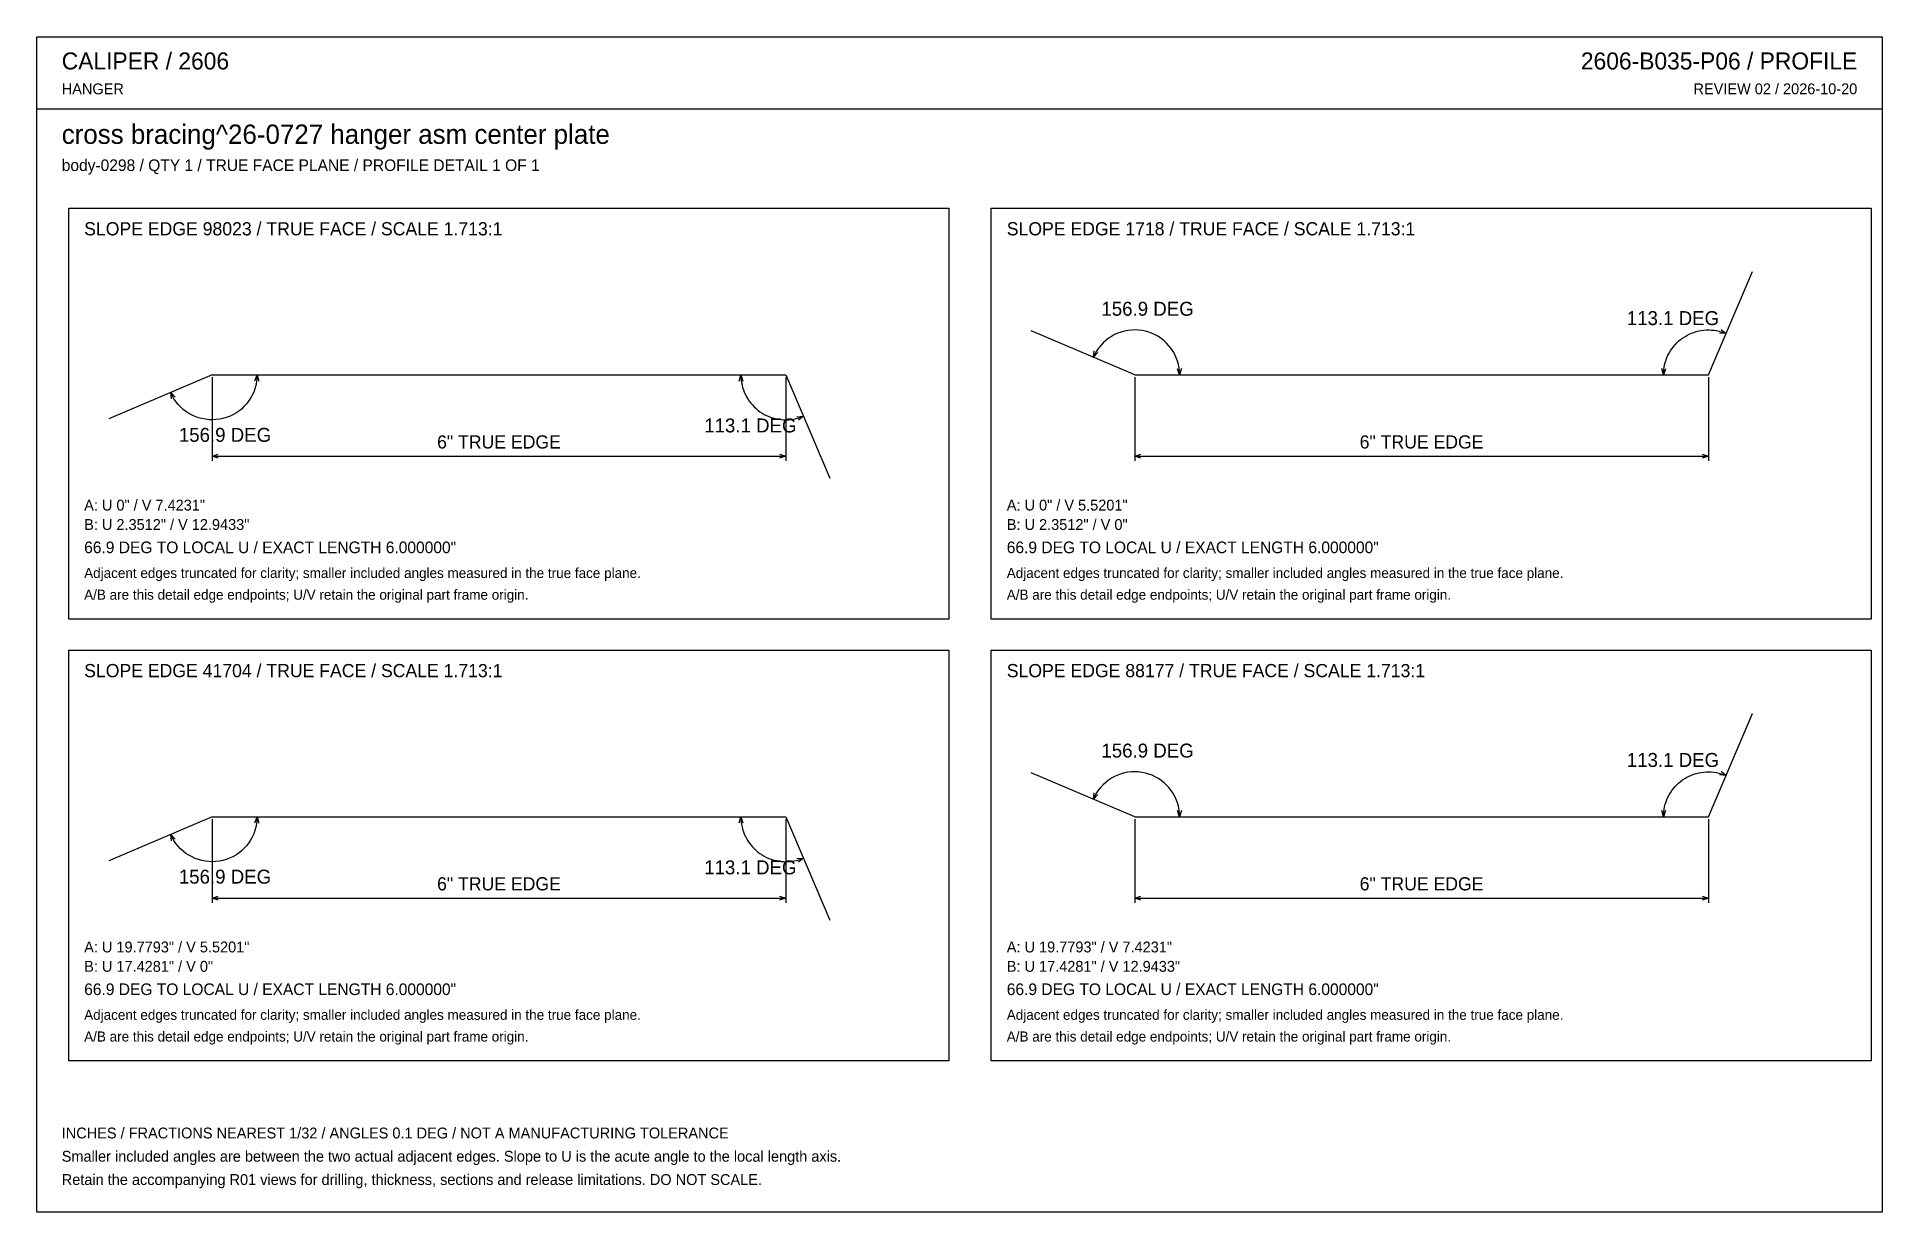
# Model space of a CAD drawing. Header units: inches. Extents: x 0.5 to 33.5, y 0.5 to 21.5.
import ezdxf
from ezdxf.enums import TextEntityAlignment as Align

# ---------------------------------------------------------------- set-up
doc = ezdxf.new("R2010")
doc.units = ezdxf.units.IN
doc.header["$MEASUREMENT"] = 0

msp = doc.modelspace()

# ---------------------------------------------------------------- linework, layer by layer
at = {"layer": 'ANNOTATION'}
for p, q in [((19.836, 16.219), (19.778, 16.193)), ((19.895, 16.24), (19.836, 16.219)), ((19.956, 16.257), (19.895, 16.24)), ((20.018, 16.269), (19.956, 16.257)), ((20.08, 16.276), (20.018, 16.269)), ((20.143, 16.278), (20.08, 16.276)), ((20.206, 16.275), (20.143, 16.278)), ((20.269, 16.267), (20.206, 16.275)), ((20.331, 16.255), (20.269, 16.267)), ((20.391, 16.237), (20.331, 16.255)), ((20.45, 16.215), (20.391, 16.237)), ((20.507, 16.189), (20.45, 16.215)), ((30.031, 16.179), (30.071, 16.2)), ((30.071, 16.2), (30.113, 16.218)), ((30.113, 16.218), (30.155, 16.234)), ((30.155, 16.234), (30.199, 16.248)), ((30.199, 16.248), (30.243, 16.259)), ((30.243, 16.259), (30.287, 16.267)), ((30.287, 16.267), (30.332, 16.273)), ((30.332, 16.273), (30.378, 16.277)), ((30.378, 16.277), (30.423, 16.278)), ((30.423, 16.278), (30.468, 16.276)), ((30.468, 16.276), (30.514, 16.272)), ((30.514, 16.272), (30.559, 16.265)), ((30.559, 16.265), (30.603, 16.256)), ((30.603, 16.256), (30.647, 16.244)), ((30.732, 16.213), (30.616, 16.222)), ((30.642, 16.286), (30.732, 16.213)), ((30.647, 16.244), (30.69, 16.23)), ((30.69, 16.23), (30.732, 16.213)), ((19.398, 15.788), (19.414, 15.903)), ((19.477, 15.873), (19.398, 15.788)), ((19.456, 15.9), (19.425, 15.845)), ((19.492, 15.952), (19.456, 15.9)), ((19.531, 16.001), (19.492, 15.952)), ((19.574, 16.047), (19.531, 16.001)), ((19.621, 16.089), (19.574, 16.047)), ((19.671, 16.128), (19.621, 16.089)), ((19.723, 16.162), (19.671, 16.128)), ((19.778, 16.193), (19.723, 16.162)), ((20.562, 16.158), (20.507, 16.189)), ((20.615, 16.122), (20.562, 16.158)), ((20.664, 16.083), (20.615, 16.122)), ((20.71, 16.04), (20.664, 16.083)), ((20.753, 15.994), (20.71, 16.04)), ((20.792, 15.944), (20.753, 15.994)), ((20.827, 15.892), (20.792, 15.944)), ((20.857, 15.837), (20.827, 15.892)), ((29.713, 15.864), (29.736, 15.903)), ((29.736, 15.903), (29.761, 15.94)), ((29.761, 15.94), (29.789, 15.977)), ((29.789, 15.977), (29.818, 16.011)), ((29.818, 16.011), (29.849, 16.044)), ((29.849, 16.044), (29.882, 16.075)), ((29.882, 16.075), (29.917, 16.104)), ((29.917, 16.104), (29.954, 16.131)), ((29.954, 16.131), (29.992, 16.156)), ((29.992, 16.156), (30.031, 16.179)), ((19.425, 15.845), (19.398, 15.788)), ((20.884, 15.779), (20.857, 15.837)), ((20.905, 15.72), (20.884, 15.779)), ((20.922, 15.66), (20.905, 15.72)), ((20.944, 15.472), (20.905, 15.582)), ((20.935, 15.598), (20.922, 15.66)), ((20.942, 15.535), (20.935, 15.598)), ((20.975, 15.585), (20.944, 15.472)), ((29.611, 15.472), (29.58, 15.584)), ((29.649, 15.582), (29.611, 15.472)), ((29.612, 15.518), (29.616, 15.563)), ((29.616, 15.563), (29.623, 15.608)), ((29.623, 15.608), (29.632, 15.652)), ((29.632, 15.652), (29.643, 15.696)), ((29.643, 15.696), (29.657, 15.74)), ((29.657, 15.74), (29.673, 15.782)), ((29.673, 15.782), (29.692, 15.823)), ((29.692, 15.823), (29.713, 15.864)), ((3.611, 15.431), (3.611, 13.931)), ((4.378, 15.224), (4.356, 15.165)), ((4.378, 15.363), (4.417, 15.472)), ((4.395, 15.285), (4.378, 15.224)), ((4.407, 15.347), (4.395, 15.285)), ((4.414, 15.409), (4.407, 15.347)), ((4.417, 15.472), (4.414, 15.409)), ((4.417, 15.472), (4.447, 15.36)), ((13.052, 15.36), (13.083, 15.472)), ((13.083, 15.472), (13.085, 15.427)), ((13.083, 15.472), (13.121, 15.362)), ((13.085, 15.427), (13.088, 15.382)), ((13.088, 15.382), (13.095, 15.337)), ((13.095, 15.337), (13.104, 15.292)), ((13.104, 15.292), (13.115, 15.248)), ((13.115, 15.248), (13.129, 15.205)), ((13.889, 15.431), (13.889, 13.931)), ((20.139, 15.431), (20.139, 13.931)), ((20.944, 15.472), (20.942, 15.535)), ((29.611, 15.472), (29.612, 15.518)), ((30.417, 15.431), (30.417, 13.931)), ((2.897, 15.1), (2.87, 15.157)), ((2.886, 15.041), (2.87, 15.157)), ((2.87, 15.157), (2.949, 15.071)), ((2.928, 15.045), (2.897, 15.1)), ((2.964, 14.993), (2.928, 15.045)), ((3.003, 14.944), (2.964, 14.993)), ((3.046, 14.898), (3.003, 14.944)), ((3.093, 14.855), (3.046, 14.898)), ((4.182, 14.904), (4.136, 14.861)), ((4.225, 14.951), (4.182, 14.904)), ((4.264, 15), (4.225, 14.951)), ((4.299, 15.053), (4.264, 15)), ((4.329, 15.108), (4.299, 15.053)), ((4.356, 15.165), (4.329, 15.108)), ((13.129, 15.205), (13.145, 15.162)), ((13.145, 15.162), (13.164, 15.121)), ((13.164, 15.121), (13.185, 15.081)), ((13.185, 15.081), (13.208, 15.042)), ((13.208, 15.042), (13.233, 15.004)), ((13.233, 15.004), (13.261, 14.968)), ((13.261, 14.968), (13.29, 14.933)), ((13.29, 14.933), (13.322, 14.9)), ((13.322, 14.9), (13.355, 14.869)), ((3.143, 14.817), (3.093, 14.855)), ((3.195, 14.782), (3.143, 14.817)), ((3.251, 14.752), (3.195, 14.782)), ((3.308, 14.726), (3.251, 14.752)), ((3.367, 14.704), (3.308, 14.726)), ((3.428, 14.688), (3.367, 14.704)), ((3.49, 14.676), (3.428, 14.688)), ((3.553, 14.669), (3.49, 14.676)), ((3.616, 14.667), (3.553, 14.669)), ((3.679, 14.67), (3.616, 14.667)), ((3.741, 14.677), (3.679, 14.67)), ((3.803, 14.69), (3.741, 14.677)), ((3.864, 14.707), (3.803, 14.69)), ((3.923, 14.729), (3.864, 14.707)), ((3.98, 14.756), (3.923, 14.729)), ((4.035, 14.787), (3.98, 14.756)), ((4.087, 14.822), (4.035, 14.787)), ((4.136, 14.861), (4.087, 14.822)), ((13.355, 14.869), (13.39, 14.84)), ((13.39, 14.84), (13.426, 14.813)), ((13.426, 14.813), (13.464, 14.788)), ((13.464, 14.788), (13.503, 14.765)), ((13.503, 14.765), (13.544, 14.744)), ((13.544, 14.744), (13.585, 14.726)), ((13.585, 14.726), (13.628, 14.71)), ((13.628, 14.71), (13.671, 14.697)), ((13.671, 14.697), (13.715, 14.686)), ((13.715, 14.686), (13.76, 14.677)), ((13.76, 14.677), (13.805, 14.671)), ((13.805, 14.671), (13.85, 14.668)), ((13.85, 14.668), (13.895, 14.667)), ((13.895, 14.667), (13.941, 14.668)), ((13.941, 14.668), (13.986, 14.673)), ((13.986, 14.673), (14.031, 14.679)), ((14.031, 14.679), (14.075, 14.689)), ((14.075, 14.689), (14.119, 14.7)), ((14.088, 14.723), (14.205, 14.731)), ((14.205, 14.731), (14.114, 14.658)), ((14.119, 14.7), (14.162, 14.714)), ((14.162, 14.714), (14.205, 14.731)), ((3.611, 14.014), (3.722, 14.049)), ((3.611, 14.014), (13.889, 14.014)), ((3.722, 13.979), (3.611, 14.014)), ((13.778, 14.049), (13.889, 14.014)), ((13.889, 14.014), (13.778, 13.979)), ((20.139, 14.014), (20.25, 14.049)), ((20.139, 14.014), (30.417, 14.014)), ((20.25, 13.979), (20.139, 14.014)), ((30.306, 14.049), (30.417, 14.014)), ((30.417, 14.014), (30.306, 13.979)), ((19.778, 8.276), (19.723, 8.246)), ((19.836, 8.302), (19.778, 8.276)), ((19.895, 8.323), (19.836, 8.302)), ((19.956, 8.34), (19.895, 8.323)), ((20.018, 8.352), (19.956, 8.34)), ((20.08, 8.359), (20.018, 8.352)), ((20.143, 8.361), (20.08, 8.359)), ((20.206, 8.358), (20.143, 8.361)), ((20.269, 8.351), (20.206, 8.358)), ((20.331, 8.338), (20.269, 8.351)), ((20.391, 8.321), (20.331, 8.338)), ((20.45, 8.298), (20.391, 8.321)), ((20.507, 8.272), (20.45, 8.298)), ((20.562, 8.241), (20.507, 8.272)), ((30.031, 8.263), (30.071, 8.283)), ((30.071, 8.283), (30.113, 8.302)), ((30.113, 8.302), (30.155, 8.318)), ((30.155, 8.318), (30.199, 8.331)), ((30.199, 8.331), (30.243, 8.342)), ((30.243, 8.342), (30.287, 8.351)), ((30.287, 8.351), (30.332, 8.357)), ((30.332, 8.357), (30.378, 8.36)), ((30.378, 8.36), (30.423, 8.361)), ((30.423, 8.361), (30.468, 8.359)), ((30.468, 8.359), (30.514, 8.355)), ((30.514, 8.355), (30.559, 8.349)), ((30.559, 8.349), (30.603, 8.339)), ((30.603, 8.339), (30.647, 8.327)), ((30.732, 8.297), (30.616, 8.305)), ((30.642, 8.37), (30.732, 8.297)), ((30.647, 8.327), (30.69, 8.313)), ((30.69, 8.313), (30.732, 8.297)), ((19.398, 7.871), (19.414, 7.987)), ((19.477, 7.957), (19.398, 7.871)), ((19.456, 7.983), (19.425, 7.928)), ((19.492, 8.035), (19.456, 7.983)), ((19.531, 8.084), (19.492, 8.035)), ((19.574, 8.13), (19.531, 8.084)), ((19.621, 8.172), (19.574, 8.13)), ((19.671, 8.211), (19.621, 8.172)), ((19.723, 8.246), (19.671, 8.211)), ((20.615, 8.206), (20.562, 8.241)), ((20.664, 8.166), (20.615, 8.206)), ((20.71, 8.124), (20.664, 8.166)), ((20.753, 8.077), (20.71, 8.124)), ((20.792, 8.028), (20.753, 8.077)), ((20.827, 7.975), (20.792, 8.028)), ((20.857, 7.92), (20.827, 7.975)), ((29.692, 7.907), (29.713, 7.947)), ((29.713, 7.947), (29.736, 7.986)), ((29.736, 7.986), (29.761, 8.024)), ((29.761, 8.024), (29.789, 8.06)), ((29.789, 8.06), (29.818, 8.095)), ((29.818, 8.095), (29.849, 8.127)), ((29.849, 8.127), (29.882, 8.158)), ((29.882, 8.158), (29.917, 8.188)), ((29.917, 8.188), (29.954, 8.215)), ((29.954, 8.215), (29.992, 8.24)), ((29.992, 8.24), (30.031, 8.263)), ((19.425, 7.928), (19.398, 7.871)), ((20.884, 7.863), (20.857, 7.92)), ((20.905, 7.804), (20.884, 7.863)), ((20.922, 7.743), (20.905, 7.804)), ((20.944, 7.556), (20.905, 7.665)), ((20.935, 7.681), (20.922, 7.743)), ((20.942, 7.619), (20.935, 7.681)), ((20.944, 7.556), (20.942, 7.619)), ((20.975, 7.668), (20.944, 7.556)), ((29.611, 7.556), (29.58, 7.668)), ((29.649, 7.666), (29.611, 7.556)), ((29.612, 7.601), (29.616, 7.646)), ((29.616, 7.646), (29.623, 7.691)), ((29.623, 7.691), (29.632, 7.736)), ((29.632, 7.736), (29.643, 7.78)), ((29.643, 7.78), (29.657, 7.823)), ((29.657, 7.823), (29.673, 7.865)), ((29.673, 7.865), (29.692, 7.907)), ((3.611, 7.514), (3.611, 6.014)), ((4.378, 7.307), (4.356, 7.248)), ((4.378, 7.446), (4.417, 7.556)), ((4.395, 7.368), (4.378, 7.307)), ((4.407, 7.43), (4.395, 7.368)), ((4.414, 7.493), (4.407, 7.43)), ((4.417, 7.556), (4.414, 7.493)), ((4.417, 7.556), (4.447, 7.443)), ((13.052, 7.444), (13.083, 7.556)), ((13.083, 7.556), (13.085, 7.51)), ((13.083, 7.556), (13.121, 7.445)), ((13.085, 7.51), (13.088, 7.465)), ((13.088, 7.465), (13.095, 7.42)), ((13.095, 7.42), (13.104, 7.375)), ((13.104, 7.375), (13.115, 7.331)), ((13.115, 7.331), (13.129, 7.288)), ((13.129, 7.288), (13.145, 7.246)), ((13.889, 7.514), (13.889, 6.014)), ((20.139, 7.514), (20.139, 6.014)), ((29.611, 7.556), (29.612, 7.601)), ((30.417, 7.514), (30.417, 6.014)), ((2.897, 7.183), (2.87, 7.24)), ((2.886, 7.125), (2.87, 7.24)), ((2.87, 7.24), (2.949, 7.154)), ((2.928, 7.128), (2.897, 7.183)), ((2.964, 7.076), (2.928, 7.128)), ((3.003, 7.027), (2.964, 7.076)), ((3.046, 6.981), (3.003, 7.027)), ((3.093, 6.939), (3.046, 6.981)), ((4.136, 6.945), (4.087, 6.905)), ((4.182, 6.988), (4.136, 6.945)), ((4.225, 7.034), (4.182, 6.988)), ((4.264, 7.084), (4.225, 7.034)), ((4.299, 7.136), (4.264, 7.084)), ((4.329, 7.191), (4.299, 7.136)), ((4.356, 7.248), (4.329, 7.191)), ((13.145, 7.246), (13.164, 7.204)), ((13.164, 7.204), (13.185, 7.164)), ((13.185, 7.164), (13.208, 7.125)), ((13.208, 7.125), (13.233, 7.087)), ((13.233, 7.087), (13.261, 7.051)), ((13.261, 7.051), (13.29, 7.017)), ((13.29, 7.017), (13.322, 6.984)), ((13.322, 6.984), (13.355, 6.953)), ((13.355, 6.953), (13.39, 6.923)), ((3.143, 6.9), (3.093, 6.939)), ((3.195, 6.865), (3.143, 6.9)), ((3.251, 6.835), (3.195, 6.865)), ((3.308, 6.809), (3.251, 6.835)), ((3.367, 6.788), (3.308, 6.809)), ((3.428, 6.771), (3.367, 6.788)), ((3.49, 6.759), (3.428, 6.771)), ((3.553, 6.752), (3.49, 6.759)), ((3.616, 6.75), (3.553, 6.752)), ((3.679, 6.753), (3.616, 6.75)), ((3.741, 6.761), (3.679, 6.753)), ((3.803, 6.773), (3.741, 6.761)), ((3.864, 6.791), (3.803, 6.773)), ((3.923, 6.813), (3.864, 6.791)), ((3.98, 6.839), (3.923, 6.813)), ((4.035, 6.87), (3.98, 6.839)), ((4.087, 6.905), (4.035, 6.87)), ((13.39, 6.923), (13.426, 6.896)), ((13.426, 6.896), (13.464, 6.871)), ((13.464, 6.871), (13.503, 6.848)), ((13.503, 6.848), (13.544, 6.828)), ((13.544, 6.828), (13.585, 6.809)), ((13.585, 6.809), (13.628, 6.794)), ((13.628, 6.794), (13.671, 6.78)), ((13.671, 6.78), (13.715, 6.769)), ((13.715, 6.769), (13.76, 6.76)), ((13.76, 6.76), (13.805, 6.754)), ((13.805, 6.754), (13.85, 6.751)), ((13.85, 6.751), (13.895, 6.75)), ((13.895, 6.75), (13.941, 6.752)), ((13.941, 6.752), (13.986, 6.756)), ((13.986, 6.756), (14.031, 6.763)), ((14.031, 6.763), (14.075, 6.772)), ((14.075, 6.772), (14.119, 6.784)), ((14.088, 6.806), (14.205, 6.814)), ((14.205, 6.814), (14.114, 6.741)), ((14.119, 6.784), (14.162, 6.798)), ((14.162, 6.798), (14.205, 6.814)), ((3.611, 6.097), (3.722, 6.132)), ((3.611, 6.097), (13.889, 6.097)), ((3.722, 6.062), (3.611, 6.097)), ((13.778, 6.132), (13.889, 6.097)), ((13.889, 6.097), (13.778, 6.062)), ((20.139, 6.097), (20.25, 6.132)), ((20.139, 6.097), (30.417, 6.097)), ((20.25, 6.062), (20.139, 6.097)), ((30.306, 6.132), (30.417, 6.097)), ((30.417, 6.097), (30.306, 6.062))]:
    msp.add_line(p, q, dxfattribs=at)
at = {"layer": 'OUTLINE'}
for p, q in [((0.472, 21.528), (33.528, 21.528)), ((0.472, 0.472), (0.472, 21.528)), ((33.528, 21.528), (33.528, 0.472)), ((0.472, 20.236), (33.528, 20.236)), ((1.042, 18.458), (16.806, 18.458)), ((1.042, 11.097), (1.042, 18.458)), ((16.806, 18.458), (16.806, 11.097)), ((17.569, 18.458), (33.333, 18.458)), ((17.569, 11.097), (17.569, 18.458)), ((33.333, 18.458), (33.333, 11.097)), ((30.417, 15.472), (31.206, 17.325)), ((20.139, 15.472), (18.286, 16.261)), ((3.611, 15.472), (1.758, 14.683)), ((3.611, 15.472), (13.889, 15.472)), ((13.889, 15.472), (14.678, 13.619)), ((20.139, 15.472), (30.417, 15.472)), ((16.806, 11.097), (1.042, 11.097)), ((33.333, 11.097), (17.569, 11.097)), ((1.042, 10.542), (16.806, 10.542)), ((1.042, 3.181), (1.042, 10.542)), ((16.806, 10.542), (16.806, 3.181)), ((17.569, 10.542), (33.333, 10.542)), ((17.569, 3.181), (17.569, 10.542)), ((33.333, 10.542), (33.333, 3.181)), ((30.417, 7.556), (31.206, 9.408)), ((20.139, 7.556), (18.286, 8.345)), ((3.611, 7.556), (1.758, 6.766)), ((3.611, 7.556), (13.889, 7.556)), ((13.889, 7.556), (14.678, 5.703)), ((20.139, 7.556), (30.417, 7.556)), ((16.806, 3.181), (1.042, 3.181)), ((33.333, 3.181), (17.569, 3.181)), ((33.528, 0.472), (0.472, 0.472))]:
    msp.add_line(p, q, dxfattribs=at)

# ---------------------------------------------------------------- texts
at = {"layer": 'ANNOTATION'}
for s, height, p in [('CALIPER / 2606', 0.30556, (0.917, 20.944)), ('HANGER', 0.1944, (0.917, 20.5)), ('cross bracing^26-0727 hanger asm center plate', 0.34722, (0.917, 19.611)), ('body-0298 / QTY 1 / TRUE FACE PLANE / PROFILE DETAIL 1 OF 1', 0.20833, (0.917, 19.125)), ('SLOPE EDGE 98023 / TRUE FACE / SCALE 1.713:1', 0.23611, (1.319, 17.972)), ('SLOPE EDGE 1718 / TRUE FACE / SCALE 1.713:1', 0.23611, (17.847, 17.972)), ('A: U 0" / V 7.4231"', 0.19444, (1.319, 13.042)), ('A: U 0" / V 5.5201"', 0.19444, (17.847, 13.042)), ('B: U 2.3512" / V 12.9433"', 0.19444, (1.319, 12.694)), ('B: U 2.3512" / V 0"', 0.19444, (17.847, 12.694)), ('66.9 DEG TO LOCAL U / EXACT LENGTH 6.000000"', 0.20833, (1.319, 12.278)), ('66.9 DEG TO LOCAL U / EXACT LENGTH 6.000000"', 0.20833, (17.847, 12.278)), ('Adjacent edges truncated for clarity; smaller included angles measured in the true face plane.', 0.18056, (1.319, 11.833)), ('Adjacent edges truncated for clarity; smaller included angles measured in the true face plane.', 0.18056, (17.847, 11.833)), ('A/B are this detail edge endpoints; U/V retain the original part frame origin.', 0.18056, (1.319, 11.444)), ('A/B are this detail edge endpoints; U/V retain the original part frame origin.', 0.18056, (17.847, 11.444)), ('SLOPE EDGE 41704 / TRUE FACE / SCALE 1.713:1', 0.23611, (1.319, 10.056)), ('SLOPE EDGE 88177 / TRUE FACE / SCALE 1.713:1', 0.23611, (17.847, 10.056)), ('A: U 19.7793" / V 5.5201"', 0.19444, (1.319, 5.125)), ('A: U 19.7793" / V 7.4231"', 0.19444, (17.847, 5.125)), ('B: U 17.4281" / V 0"', 0.19444, (1.319, 4.778)), ('B: U 17.4281" / V 12.9433"', 0.19444, (17.847, 4.778)), ('66.9 DEG TO LOCAL U / EXACT LENGTH 6.000000"', 0.20833, (1.319, 4.361)), ('66.9 DEG TO LOCAL U / EXACT LENGTH 6.000000"', 0.20833, (17.847, 4.361)), ('Adjacent edges truncated for clarity; smaller included angles measured in the true face plane.', 0.18056, (1.319, 3.917)), ('Adjacent edges truncated for clarity; smaller included angles measured in the true face plane.', 0.18056, (17.847, 3.917)), ('A/B are this detail edge endpoints; U/V retain the original part frame origin.', 0.18056, (1.319, 3.528)), ('A/B are this detail edge endpoints; U/V retain the original part frame origin.', 0.18056, (17.847, 3.528)), ('INCHES / FRACTIONS NEAREST 1/32 / ANGLES 0.1 DEG / NOT A MANUFACTURING TOLERANCE', 0.19444, (0.917, 1.792)), ('Smaller included angles are between the two actual adjacent edges. Slope to U is the acute angle to the local length axis.', 0.194444, (0.917, 1.375)), ('Retain the accompanying R01 views for drilling, thickness, sections and release limitations. DO NOT SCALE.', 0.194444, (0.917, 0.958))]:
    msp.add_text(s, height=height, dxfattribs=at).set_placement(p)
for s, height, p in [('2606-B035-P06 / PROFILE', 0.30556, (33.083, 20.944)), ('REVIEW 02 / 2026-10-20', 0.19444, (33.083, 20.5))]:
    msp.add_text(s, height=height, dxfattribs=at).set_placement(p, align=Align.RIGHT)
for s, height, p in [('156.9 DEG', 0.25, (20.369, 16.532)), ('113.1 DEG', 0.25, (29.781, 16.364)), ('113.1 DEG', 0.25, (13.253, 14.441)), ('156.9 DEG', 0.25, (3.842, 14.273)), ('6" TRUE EDGE', 0.23611, (8.75, 14.153)), ('6" TRUE EDGE', 0.23611, (25.278, 14.153)), ('156.9 DEG', 0.25, (20.369, 8.616)), ('113.1 DEG', 0.25, (29.781, 8.448)), ('113.1 DEG', 0.25, (13.253, 6.524)), ('156.9 DEG', 0.25, (3.842, 6.357)), ('6" TRUE EDGE', 0.23611, (8.75, 6.236)), ('6" TRUE EDGE', 0.23611, (25.278, 6.236))]:
    msp.add_text(s, height=height, dxfattribs=at).set_placement(p, align=Align.CENTER)

doc.saveas('drawing.dxf')
